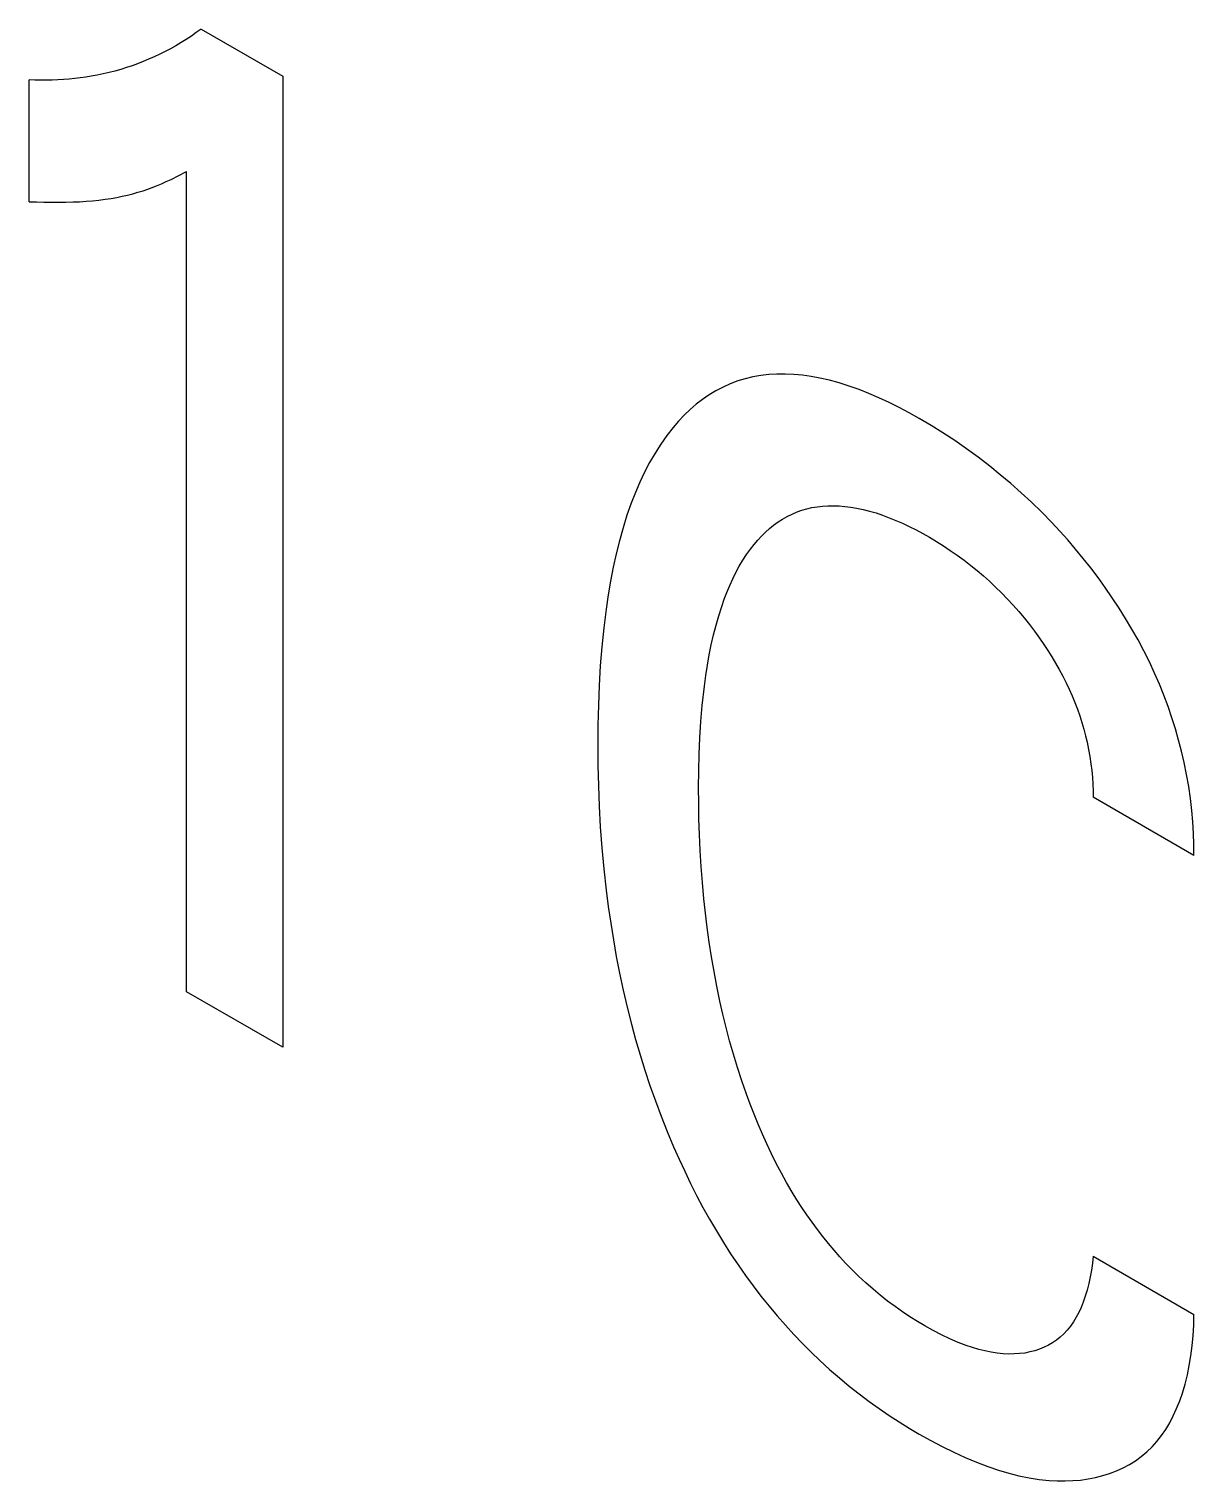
# Model space of a CAD drawing. Extents: x 0 to 420, y 0 to 297.
# Drawn here: x 175.188 to 176.843, y 122.929 to 124.993 of the extents above; entities that cross this region are included whole.
import ezdxf

# ---------------------------------------------------------------- set-up
doc = ezdxf.new("R2010")
doc.units = 0
doc.header["$LTSCALE"] = 23.1
doc.layers.add('40000_ISO', color=7, linetype='CONTINUOUS')

msp = doc.modelspace()

# ---------------------------------------------------------------- linework, layer by layer
at = {"layer": '40000_ISO', "color": 7, "linetype": 'CONTINUOUS'}
for p, q in [((175.4184, 124.9825), (175.4112, 124.9778)), ((175.4255, 124.9875), (175.4184, 124.9825)), ((175.4325, 124.9925), (175.4255, 124.9875)), ((175.4325, 124.9925), (175.5484, 124.9256)), ((175.3812, 124.9606), (175.3735, 124.9567)), ((175.3889, 124.9646), (175.3812, 124.9606)), ((175.3964, 124.9688), (175.3889, 124.9646)), ((175.4038, 124.9732), (175.3964, 124.9688)), ((175.4112, 124.9778), (175.4038, 124.9732)), ((175.3261, 124.9377), (175.318, 124.9352)), ((175.3341, 124.9404), (175.3261, 124.9377)), ((175.3421, 124.9433), (175.3341, 124.9404)), ((175.3499, 124.9463), (175.3421, 124.9433)), ((175.3577, 124.9495), (175.3499, 124.9463)), ((175.3656, 124.953), (175.3577, 124.9495)), ((175.3735, 124.9567), (175.3656, 124.953)), ((175.1878, 124.7472), (175.1878, 124.9204)), ((175.1961, 124.92), (175.1878, 124.9204)), ((175.2044, 124.9198), (175.1961, 124.92)), ((175.2126, 124.9198), (175.2044, 124.9198)), ((175.2207, 124.92), (175.2126, 124.9198)), ((175.2288, 124.9203), (175.2207, 124.92)), ((175.2369, 124.9207), (175.2288, 124.9203)), ((175.2448, 124.9214), (175.2369, 124.9207)), ((175.2528, 124.9222), (175.2448, 124.9214)), ((175.2606, 124.9231), (175.2528, 124.9222)), ((175.2684, 124.9242), (175.2606, 124.9231)), ((175.2761, 124.9254), (175.2684, 124.9242)), ((175.2847, 124.927), (175.2761, 124.9254)), ((175.2931, 124.9288), (175.2847, 124.927)), ((175.3015, 124.9307), (175.2931, 124.9288)), ((175.3098, 124.9329), (175.3015, 124.9307)), ((175.318, 124.9352), (175.3098, 124.9329)), ((175.5484, 124.9256), (175.5484, 123.5455)), ((175.376, 124.7726), (175.3828, 124.7757)), ((175.3828, 124.7757), (175.3896, 124.7788)), ((175.3896, 124.7788), (175.4006, 124.7844)), ((175.4006, 124.7844), (175.4115, 124.7902)), ((175.4115, 123.6245), (175.4115, 124.7902)), ((175.3046, 124.7519), (175.3124, 124.7533)), ((175.3124, 124.7533), (175.32, 124.7548)), ((175.32, 124.7548), (175.3277, 124.7566)), ((175.3277, 124.7566), (175.3352, 124.7584)), ((175.3352, 124.7584), (175.3426, 124.7605)), ((175.3426, 124.7605), (175.35, 124.7628)), ((175.35, 124.7628), (175.3564, 124.7649)), ((175.3564, 124.7649), (175.3628, 124.7673)), ((175.3628, 124.7673), (175.369, 124.7697)), ((175.369, 124.7697), (175.376, 124.7726)), ((175.1878, 124.7472), (175.1983, 124.7468)), ((175.1983, 124.7468), (175.2089, 124.7465)), ((175.2089, 124.7465), (175.2194, 124.7464)), ((175.2194, 124.7464), (175.2298, 124.7463)), ((175.2298, 124.7463), (175.2402, 124.7465)), ((175.2402, 124.7465), (175.2505, 124.7468)), ((175.2505, 124.7468), (175.2597, 124.7472)), ((175.2597, 124.7472), (175.2688, 124.7478)), ((175.2688, 124.7478), (175.2779, 124.7485)), ((175.2779, 124.7485), (175.2869, 124.7495)), ((175.2869, 124.7495), (175.2958, 124.7506)), ((175.2958, 124.7506), (175.3046, 124.7519)), ((176.174, 124.4838), (176.1639, 124.4785)), ((176.1843, 124.4884), (176.174, 124.4838)), ((176.1951, 124.4924), (176.1843, 124.4884)), ((176.2056, 124.4956), (176.1951, 124.4924)), ((176.2165, 124.4981), (176.2056, 124.4956)), ((176.2276, 124.5001), (176.2165, 124.4981)), ((176.239, 124.5014), (176.2276, 124.5001)), ((176.2506, 124.5021), (176.239, 124.5014)), ((176.2624, 124.5022), (176.2506, 124.5021)), ((176.2745, 124.5017), (176.2624, 124.5022)), ((176.2867, 124.5006), (176.2745, 124.5017)), ((176.2991, 124.4989), (176.2867, 124.5006)), ((176.3116, 124.4966), (176.2991, 124.4989)), ((176.3254, 124.4934), (176.3116, 124.4966)), ((176.3392, 124.4896), (176.3254, 124.4934)), ((176.3532, 124.4851), (176.3392, 124.4896)), ((176.3672, 124.4801), (176.3532, 124.4851)), ((176.1449, 124.4662), (176.1359, 124.4592)), ((176.1543, 124.4726), (176.1449, 124.4662)), ((176.1639, 124.4785), (176.1543, 124.4726)), ((176.3814, 124.4745), (176.3672, 124.4801)), ((176.3956, 124.4683), (176.3814, 124.4745)), ((176.4099, 124.4616), (176.3956, 124.4683)), ((176.1188, 124.4437), (176.1108, 124.4353)), ((176.1272, 124.4517), (176.1188, 124.4437)), ((176.1359, 124.4592), (176.1272, 124.4517)), ((176.4242, 124.4545), (176.4099, 124.4616)), ((176.4385, 124.4469), (176.4242, 124.4545)), ((176.4529, 124.4389), (176.4385, 124.4469)), ((176.1031, 124.4264), (176.094, 124.4148)), ((176.1108, 124.4353), (176.1031, 124.4264)), ((176.4697, 124.429), (176.4529, 124.4389)), ((176.4864, 124.4186), (176.4697, 124.429)), ((176.0854, 124.4027), (176.0773, 124.39)), ((176.094, 124.4148), (176.0854, 124.4027)), ((176.5032, 124.4076), (176.4864, 124.4186)), ((176.5199, 124.3961), (176.5032, 124.4076)), ((176.0773, 124.39), (176.0697, 124.3767)), ((176.5365, 124.384), (176.5199, 124.3961)), ((176.553, 124.3713), (176.5365, 124.384)), ((176.0625, 124.3629), (176.0557, 124.3487)), ((176.0697, 124.3767), (176.0625, 124.3629)), ((176.568, 124.3592), (176.553, 124.3713)), ((176.0557, 124.3487), (176.0494, 124.334)), ((176.583, 124.3467), (176.568, 124.3592)), ((176.5977, 124.3336), (176.583, 124.3467)), ((176.0436, 124.3189), (176.0375, 124.3015)), ((176.0494, 124.334), (176.0436, 124.3189)), ((176.6124, 124.32), (176.5977, 124.3336)), ((176.6269, 124.3059), (176.6124, 124.32)), ((176.0375, 124.3015), (176.0319, 124.2836)), ((176.2585, 124.2962), (176.2651, 124.2999)), ((176.2651, 124.2999), (176.272, 124.3033)), ((176.272, 124.3033), (176.2791, 124.3063)), ((176.2791, 124.3063), (176.286, 124.3087)), ((176.286, 124.3087), (176.2931, 124.3107)), ((176.2931, 124.3107), (176.3003, 124.3124)), ((176.3003, 124.3124), (176.3078, 124.3136)), ((176.3078, 124.3136), (176.3154, 124.3145)), ((176.3154, 124.3145), (176.3231, 124.315)), ((176.3231, 124.315), (176.331, 124.3151)), ((176.331, 124.3151), (176.3391, 124.3149)), ((176.3391, 124.3149), (176.3472, 124.3142)), ((176.3472, 124.3142), (176.3554, 124.3132)), ((176.3554, 124.3132), (176.3638, 124.3118)), ((176.3638, 124.3118), (176.3729, 124.3099)), ((176.3729, 124.3099), (176.3821, 124.3075)), ((176.3821, 124.3075), (176.3914, 124.3048)), ((176.3914, 124.3048), (176.4007, 124.3017)), ((176.4007, 124.3017), (176.4102, 124.2981)), ((176.4102, 124.2981), (176.4196, 124.2943)), ((176.6411, 124.2913), (176.6269, 124.3059)), ((176.0319, 124.2836), (176.0268, 124.2653)), ((176.2341, 124.2774), (176.2399, 124.2826)), ((176.2399, 124.2826), (176.2459, 124.2875)), ((176.2459, 124.2875), (176.2521, 124.292)), ((176.2521, 124.292), (176.2585, 124.2962)), ((176.4196, 124.2943), (176.4291, 124.2901)), ((176.4291, 124.2901), (176.4387, 124.2855)), ((176.4387, 124.2855), (176.4482, 124.2807)), ((176.4482, 124.2807), (176.4578, 124.2756)), ((176.6526, 124.279), (176.6411, 124.2913)), ((176.6638, 124.2664), (176.6526, 124.279)), ((176.0268, 124.2653), (176.0221, 124.2466)), ((176.2132, 124.2536), (176.2181, 124.26)), ((176.2181, 124.26), (176.2232, 124.2661)), ((176.2232, 124.2661), (176.2286, 124.2719)), ((176.2286, 124.2719), (176.2341, 124.2774)), ((176.4578, 124.2756), (176.4673, 124.2702)), ((176.4673, 124.2702), (176.4772, 124.2643)), ((176.4772, 124.2643), (176.4871, 124.2581)), ((176.4871, 124.2581), (176.4969, 124.2517)), ((176.6749, 124.2535), (176.6638, 124.2664)), ((176.0221, 124.2466), (176.0179, 124.2276)), ((176.1971, 124.229), (176.2022, 124.2375)), ((176.2022, 124.2375), (176.2075, 124.2457)), ((176.2075, 124.2457), (176.2132, 124.2536)), ((176.4969, 124.2517), (176.5067, 124.2449)), ((176.5067, 124.2449), (176.5165, 124.2378)), ((176.5165, 124.2378), (176.5262, 124.2303)), ((176.6858, 124.2403), (176.6749, 124.2535)), ((176.6965, 124.2267), (176.6858, 124.2403)), ((176.0179, 124.2276), (176.0142, 124.2081)), ((176.1878, 124.211), (176.1923, 124.2201)), ((176.1923, 124.2201), (176.1971, 124.229)), ((176.5262, 124.2303), (176.5351, 124.2231)), ((176.5351, 124.2231), (176.544, 124.2156)), ((176.544, 124.2156), (176.5527, 124.2077)), ((176.707, 124.2129), (176.6965, 124.2267)), ((176.0142, 124.2081), (176.0108, 124.1884)), ((176.1795, 124.192), (176.1835, 124.2016)), ((176.1835, 124.2016), (176.1878, 124.211)), ((176.5527, 124.2077), (176.5614, 124.1996)), ((176.5614, 124.1996), (176.5699, 124.1912)), ((176.7172, 124.1987), (176.707, 124.2129)), ((176.7271, 124.1843), (176.7172, 124.1987)), ((176.0108, 124.1884), (176.0078, 124.1683)), ((176.1721, 124.1719), (176.1757, 124.1821)), ((176.1757, 124.1821), (176.1795, 124.192)), ((176.5699, 124.1912), (176.5784, 124.1825)), ((176.5784, 124.1825), (176.5863, 124.1738)), ((176.7368, 124.1697), (176.7271, 124.1843)), ((176.0078, 124.1683), (176.0045, 124.1418)), ((176.1641, 124.1453), (176.1679, 124.1588)), ((176.1679, 124.1588), (176.1721, 124.1719)), ((176.5863, 124.1738), (176.5941, 124.1649)), ((176.5941, 124.1649), (176.6018, 124.1557)), ((176.6018, 124.1557), (176.6093, 124.1463)), ((176.7461, 124.1547), (176.7368, 124.1697)), ((176.7551, 124.1396), (176.7461, 124.1547)), ((176.0045, 124.1418), (176.0017, 124.1148)), ((176.1605, 124.1316), (176.1641, 124.1453)), ((176.6093, 124.1463), (176.6166, 124.1366)), ((176.6166, 124.1366), (176.6238, 124.1267)), ((176.7637, 124.1243), (176.7551, 124.1396)), ((176.0017, 124.1148), (175.9996, 124.0874)), ((176.1545, 124.1032), (176.1573, 124.1175)), ((176.1573, 124.1175), (176.1605, 124.1316)), ((176.6238, 124.1267), (176.6297, 124.1181)), ((176.6297, 124.1181), (176.6355, 124.1093)), ((176.772, 124.1088), (176.7637, 124.1243)), ((176.1519, 124.0887), (176.1545, 124.1032)), ((176.6355, 124.1093), (176.6411, 124.1004)), ((176.6411, 124.1004), (176.6466, 124.0914)), ((176.7798, 124.0931), (176.772, 124.1088)), ((176.7872, 124.0773), (176.7798, 124.0931)), ((175.9996, 124.0874), (175.9979, 124.0597)), ((176.1475, 124.0589), (176.1496, 124.0739)), ((176.1496, 124.0739), (176.1519, 124.0887)), ((176.6466, 124.0914), (176.6518, 124.0822)), ((176.6518, 124.0822), (176.6568, 124.073)), ((176.6568, 124.073), (176.6615, 124.0636)), ((176.794, 124.0616), (176.7872, 124.0773)), ((175.9979, 124.0597), (175.9968, 124.0317)), ((176.1444, 124.031), (176.1475, 124.0589)), ((176.6615, 124.0636), (176.666, 124.0542)), ((176.666, 124.0542), (176.6701, 124.0448)), ((176.8004, 124.0457), (176.794, 124.0616)), ((175.9968, 124.0317), (175.9961, 124.0033)), ((176.1425, 124.0083), (176.1444, 124.031)), ((176.6701, 124.0448), (176.674, 124.0354)), ((176.674, 124.0354), (176.6775, 124.026)), ((176.8063, 124.0298), (176.8004, 124.0457)), ((176.8118, 124.0139), (176.8063, 124.0298)), ((176.6775, 124.026), (176.6808, 124.0166)), ((176.6808, 124.0166), (176.6839, 124.0071)), ((176.8168, 123.998), (176.8118, 124.0139)), ((175.9961, 124.0033), (175.9959, 123.9747)), ((176.1411, 123.9853), (176.1425, 124.0083)), ((176.6839, 124.0071), (176.6866, 123.9977)), ((176.6866, 123.9977), (176.6891, 123.9882)), ((176.8214, 123.9821), (176.8168, 123.998)), ((175.9959, 123.9747), (175.9961, 123.9461)), ((176.1401, 123.9619), (176.1411, 123.9853)), ((176.6891, 123.9882), (176.6913, 123.9789)), ((176.6913, 123.9789), (176.6935, 123.9687)), ((176.6935, 123.9687), (176.6953, 123.9585)), ((176.8255, 123.9662), (176.8214, 123.9821)), ((176.1395, 123.9384), (176.1401, 123.9619)), ((176.6953, 123.9585), (176.6968, 123.9485)), ((176.6968, 123.9485), (176.698, 123.9387)), ((176.8292, 123.9504), (176.8255, 123.9662)), ((176.8327, 123.9331), (176.8292, 123.9504)), ((175.9961, 123.9461), (175.9968, 123.9172)), ((176.1393, 123.9146), (176.1395, 123.9384)), ((176.698, 123.9387), (176.6989, 123.9289)), ((176.6989, 123.9289), (176.6995, 123.9194)), ((176.8358, 123.916), (176.8327, 123.9331)), ((175.9968, 123.9172), (175.9979, 123.888)), ((176.1394, 123.8925), (176.1393, 123.9146)), ((176.6995, 123.9194), (176.6998, 123.91)), ((176.6998, 123.91), (176.6998, 123.9009)), ((176.8383, 123.899), (176.8358, 123.916)), ((175.9979, 123.888), (175.9996, 123.8586)), ((176.1398, 123.8702), (176.1394, 123.8925)), ((176.8432, 123.8181), (176.6998, 123.9009)), ((176.8403, 123.8822), (176.8383, 123.899)), ((176.1405, 123.8478), (176.1398, 123.8702)), ((176.8417, 123.8657), (176.8403, 123.8822)), ((176.8427, 123.8495), (176.8417, 123.8657)), ((175.9996, 123.8586), (176.0018, 123.8289)), ((176.1416, 123.8252), (176.1405, 123.8478)), ((176.8432, 123.8336), (176.8427, 123.8495)), ((176.0018, 123.8289), (176.0045, 123.799)), ((176.143, 123.8025), (176.1416, 123.8252)), ((176.8432, 123.8181), (176.8432, 123.8336)), ((176.0045, 123.799), (176.0079, 123.7688)), ((176.1447, 123.7795), (176.143, 123.8025)), ((176.0079, 123.7688), (176.0109, 123.7455)), ((176.1469, 123.7564), (176.1447, 123.7795)), ((176.0109, 123.7455), (176.0143, 123.722)), ((176.149, 123.7361), (176.1469, 123.7564)), ((176.0143, 123.722), (176.0181, 123.6984)), ((176.1515, 123.7156), (176.149, 123.7361)), ((176.1544, 123.6949), (176.1515, 123.7156)), ((176.0181, 123.6984), (176.0223, 123.6746)), ((176.1576, 123.6742), (176.1544, 123.6949)), ((176.0223, 123.6746), (176.027, 123.6508)), ((176.1612, 123.6533), (176.1576, 123.6742)), ((176.027, 123.6508), (176.0321, 123.6268)), ((176.1652, 123.6323), (176.1612, 123.6533)), ((175.5484, 123.5455), (175.4115, 123.6245)), ((176.0321, 123.6268), (176.0378, 123.6027)), ((176.1696, 123.6112), (176.1652, 123.6323)), ((176.0378, 123.6027), (176.0439, 123.5785)), ((176.1738, 123.5925), (176.1696, 123.6112)), ((176.0439, 123.5785), (176.0498, 123.5567)), ((176.1784, 123.5737), (176.1738, 123.5925)), ((176.0498, 123.5567), (176.0561, 123.5349)), ((176.1834, 123.5548), (176.1784, 123.5737)), ((176.0561, 123.5349), (176.0629, 123.5131)), ((176.1888, 123.5359), (176.1834, 123.5548)), ((176.1945, 123.5169), (176.1888, 123.5359)), ((176.2007, 123.4979), (176.1945, 123.5169)), ((176.0629, 123.5131), (176.0701, 123.4912)), ((176.2074, 123.4788), (176.2007, 123.4979)), ((176.0701, 123.4912), (176.0778, 123.4693)), ((176.2126, 123.4646), (176.2074, 123.4788)), ((176.0778, 123.4693), (176.086, 123.4475)), ((176.2181, 123.4505), (176.2126, 123.4646)), ((176.086, 123.4475), (176.0947, 123.4256)), ((176.2238, 123.4363), (176.2181, 123.4505)), ((176.2299, 123.4222), (176.2238, 123.4363)), ((176.0947, 123.4256), (176.1038, 123.4038)), ((176.2362, 123.4082), (176.2299, 123.4222)), ((176.1038, 123.4038), (176.1115, 123.3865)), ((176.2428, 123.3942), (176.2362, 123.4082)), ((176.2497, 123.3804), (176.2428, 123.3942)), ((176.1115, 123.3865), (176.1195, 123.3692)), ((176.2569, 123.3667), (176.2497, 123.3804)), ((176.1195, 123.3692), (176.1279, 123.352)), ((176.1279, 123.352), (176.1365, 123.3349)), ((176.2644, 123.3531), (176.2569, 123.3667)), ((176.2722, 123.3397), (176.2644, 123.3531)), ((176.1365, 123.3349), (176.1455, 123.3179)), ((176.279, 123.3288), (176.2722, 123.3397)), ((176.2859, 123.318), (176.279, 123.3288)), ((176.1455, 123.3179), (176.1549, 123.3012)), ((176.2931, 123.3073), (176.2859, 123.318)), ((176.1549, 123.3012), (176.1645, 123.2846)), ((176.3005, 123.2969), (176.2931, 123.3073)), ((176.308, 123.2866), (176.3005, 123.2969)), ((176.1645, 123.2846), (176.1745, 123.2682)), ((176.1745, 123.2682), (176.1848, 123.2521)), ((176.3158, 123.2765), (176.308, 123.2866)), ((176.3237, 123.2667), (176.3158, 123.2765)), ((176.3317, 123.2571), (176.3237, 123.2667)), ((176.1848, 123.2521), (176.1954, 123.2362)), ((176.3399, 123.2478), (176.3317, 123.2571)), ((176.3482, 123.2387), (176.3399, 123.2478)), ((176.6998, 123.2486), (176.6988, 123.2386)), ((176.6998, 123.2486), (176.8432, 123.1659)), ((176.1954, 123.2362), (176.206, 123.2211)), ((176.3567, 123.23), (176.3482, 123.2387)), ((176.3667, 123.2201), (176.3567, 123.23)), ((176.6974, 123.2288), (176.6958, 123.2191)), ((176.6988, 123.2386), (176.6974, 123.2288)), ((176.206, 123.2211), (176.2168, 123.2063)), ((176.2168, 123.2063), (176.2279, 123.1919)), ((176.3768, 123.2107), (176.3667, 123.2201)), ((176.3871, 123.2017), (176.3768, 123.2107)), ((176.6938, 123.2097), (176.6914, 123.2005)), ((176.6958, 123.2191), (176.6938, 123.2097)), ((176.2279, 123.1919), (176.2393, 123.1777)), ((176.3975, 123.1931), (176.3871, 123.2017)), ((176.4079, 123.1849), (176.3975, 123.1931)), ((176.4184, 123.177), (176.4079, 123.1849)), ((176.6888, 123.1917), (176.6858, 123.1832)), ((176.6914, 123.2005), (176.6888, 123.1917)), ((176.2393, 123.1777), (176.2509, 123.1638)), ((176.2509, 123.1638), (176.2627, 123.1504)), ((176.429, 123.1696), (176.4184, 123.177)), ((176.4396, 123.1625), (176.429, 123.1696)), ((176.6794, 123.1686), (176.6758, 123.1618)), ((176.6828, 123.1757), (176.6794, 123.1686)), ((176.6858, 123.1832), (176.6828, 123.1757)), ((176.8428, 123.1508), (176.8432, 123.1659)), ((176.2627, 123.1504), (176.2747, 123.1372)), ((176.4502, 123.1558), (176.4396, 123.1625)), ((176.4608, 123.1495), (176.4502, 123.1558)), ((176.4727, 123.1429), (176.4608, 123.1495)), ((176.4845, 123.1368), (176.4727, 123.1429)), ((176.6631, 123.1436), (176.6583, 123.1384)), ((176.6677, 123.1493), (176.6631, 123.1436)), ((176.6719, 123.1553), (176.6677, 123.1493)), ((176.6758, 123.1618), (176.6719, 123.1553)), ((176.842, 123.136), (176.8428, 123.1508)), ((176.2747, 123.1372), (176.2869, 123.1245)), ((176.2869, 123.1245), (176.2993, 123.1121)), ((176.4963, 123.1311), (176.4845, 123.1368)), ((176.5081, 123.1261), (176.4963, 123.1311)), ((176.5197, 123.1216), (176.5081, 123.1261)), ((176.6363, 123.1221), (176.6302, 123.1191)), ((176.6422, 123.1255), (176.6363, 123.1221)), ((176.6478, 123.1294), (176.6422, 123.1255)), ((176.6532, 123.1337), (176.6478, 123.1294)), ((176.6583, 123.1384), (176.6532, 123.1337)), ((176.8407, 123.1214), (176.842, 123.136)), ((176.2993, 123.1121), (176.3117, 123.1002)), ((176.5286, 123.1187), (176.5197, 123.1216)), ((176.5375, 123.1161), (176.5286, 123.1187)), ((176.5462, 123.1139), (176.5375, 123.1161)), ((176.5549, 123.1121), (176.5462, 123.1139)), ((176.5634, 123.1108), (176.5549, 123.1121)), ((176.5719, 123.1099), (176.5634, 123.1108)), ((176.5798, 123.1095), (176.5719, 123.1099)), ((176.5877, 123.1096), (176.5798, 123.1095)), ((176.5953, 123.1101), (176.5877, 123.1096)), ((176.6028, 123.111), (176.5953, 123.1101)), ((176.6101, 123.1125), (176.6028, 123.111)), ((176.6172, 123.1143), (176.6101, 123.1125)), ((176.6238, 123.1165), (176.6172, 123.1143)), ((176.6302, 123.1191), (176.6238, 123.1165)), ((176.8366, 123.0933), (176.8389, 123.1072)), ((176.8389, 123.1072), (176.8407, 123.1214)), ((176.3117, 123.1002), (176.3255, 123.0876)), ((176.3255, 123.0876), (176.3393, 123.0756)), ((176.8339, 123.0798), (176.8366, 123.0933)), ((176.3393, 123.0756), (176.3533, 123.064)), ((176.3533, 123.064), (176.3673, 123.0529)), ((176.8268, 123.0541), (176.8306, 123.0667)), ((176.8306, 123.0667), (176.8339, 123.0798)), ((176.3673, 123.0529), (176.3815, 123.0423)), ((176.3815, 123.0423), (176.3957, 123.0321)), ((176.8186, 123.032), (176.8229, 123.0428)), ((176.8229, 123.0428), (176.8268, 123.0541)), ((176.3957, 123.0321), (176.41, 123.0224)), ((176.41, 123.0224), (176.4242, 123.0131)), ((176.8087, 123.0118), (176.8138, 123.0217)), ((176.8138, 123.0217), (176.8186, 123.032)), ((176.4242, 123.0131), (176.4385, 123.0042)), ((176.4385, 123.0042), (176.4529, 122.9957)), ((176.797, 122.9937), (176.8031, 123.0025)), ((176.8031, 123.0025), (176.8087, 123.0118)), ((176.4529, 122.9957), (176.4692, 122.9865)), ((176.4692, 122.9865), (176.4856, 122.9779)), ((176.4856, 122.9779), (176.5019, 122.9699)), ((176.7762, 122.9705), (176.7836, 122.9777)), ((176.7836, 122.9777), (176.7905, 122.9854)), ((176.7905, 122.9854), (176.797, 122.9937)), ((176.5019, 122.9699), (176.5181, 122.9624)), ((176.5181, 122.9624), (176.5343, 122.9557)), ((176.7514, 122.9525), (176.76, 122.9579)), ((176.76, 122.9579), (176.7683, 122.9639)), ((176.7683, 122.9639), (176.7762, 122.9705)), ((176.5343, 122.9557), (176.5504, 122.9496)), ((176.5504, 122.9496), (176.5652, 122.9446)), ((176.5652, 122.9446), (176.5799, 122.9403)), ((176.5799, 122.9403), (176.5945, 122.9366)), ((176.5945, 122.9366), (176.609, 122.9337)), ((176.7033, 122.9341), (176.7135, 122.9367)), ((176.7135, 122.9367), (176.7234, 122.9398)), ((176.7234, 122.9398), (176.733, 122.9435)), ((176.733, 122.9435), (176.7424, 122.9477)), ((176.7424, 122.9477), (176.7514, 122.9525)), ((176.609, 122.9337), (176.6232, 122.9314)), ((176.6232, 122.9314), (176.6373, 122.9299)), ((176.6373, 122.9299), (176.6488, 122.9293)), ((176.6488, 122.9293), (176.6601, 122.9292)), ((176.6601, 122.9292), (176.6712, 122.9296)), ((176.6712, 122.9296), (176.6821, 122.9305)), ((176.6821, 122.9305), (176.6928, 122.9321)), ((176.6928, 122.9321), (176.7033, 122.9341))]:
    msp.add_line(p, q, dxfattribs=at)

doc.saveas('drawing.dxf')
